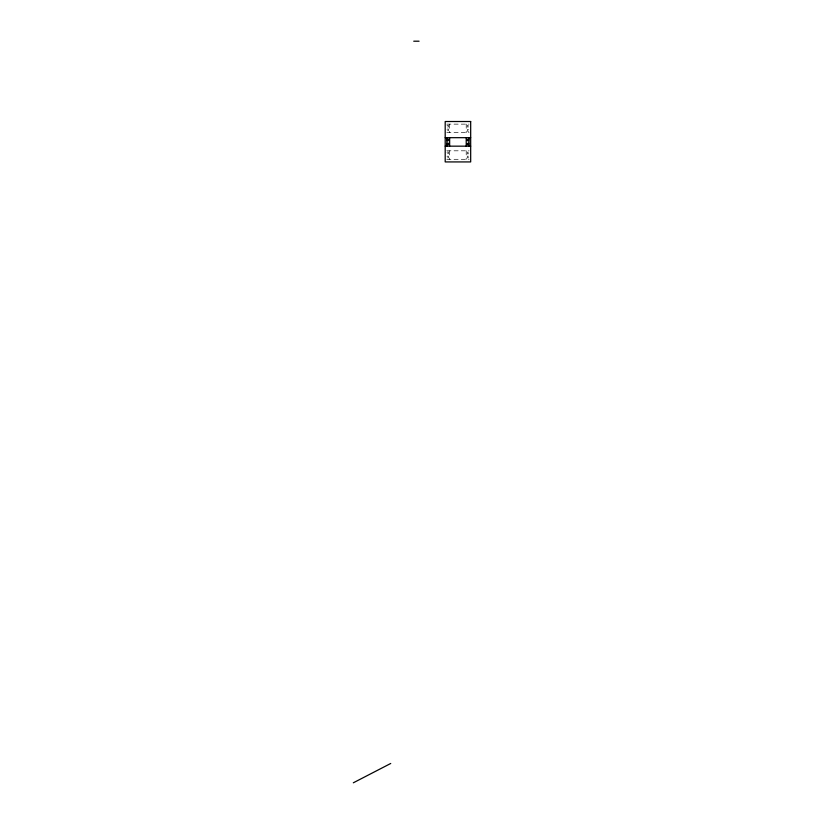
<?xml version="1.0" encoding="UTF-8"?>
<svg xmlns="http://www.w3.org/2000/svg" width="824" height="824" viewBox="0 0 824 824"><rect width="100%" height="100%" fill="white"/><g stroke="black" fill="none" stroke-linecap="round" stroke-linejoin="round"><path stroke-width="0.62" stroke-dasharray="4.12 3.09" d="M447.03 125.67C449.214 123.59 449.214 128.74 447.03 126.659M447.02 129.358C449.193 127.277 449.193 132.427 447.02 130.346M447.02 152.337C449.204 150.246 449.204 155.406 447.02 153.315M447.02 156.519C449.193 154.428 449.193 159.588 447.02 157.497M468.691 126.824C466.631 128.286 466.631 123.96 468.691 125.433M468.743 131.078C466.693 132.551 466.693 128.214 468.743 129.687M468.743 153.697C466.693 155.169 466.693 150.844 468.743 152.306M468.753 157.734C466.693 159.197 466.693 154.871 468.753 156.333M446.824 124.136L469.052 124.136M446.824 132.623L469.052 132.623M446.824 150.813L469.052 150.813M446.824 159.3L469.052 159.3M466.219 124.136L466.219 132.623M466.219 150.813L466.219 159.3M449.647 124.136L449.647 132.623M449.647 150.813L449.647 159.3"/><path stroke-width="1.24" d="M353.321 782.8L390.731 763.467M413.741 41.2L419.066 41.2M445.197 137.68L470.679 137.68M445.197 146.167L470.679 146.167M469.052 137.68L469.052 146.167M466.219 137.68L466.219 146.167M449.647 137.68L449.647 146.167M446.824 137.68L446.824 146.167M446.927 143.747C448.163 147.63 449.945 141.007 446.927 143.747M467.074 139.72C468.279 143.479 469.999 137.062 467.074 139.72M467.095 143.778C468.3 147.537 470.02 141.12 467.095 143.778M446.989 139.678C448.071 143.51 450.017 137.114 446.989 139.678M470.679 121.509L445.197 121.509L445.197 161.926L470.679 161.926L470.679 121.509"/></g></svg>
